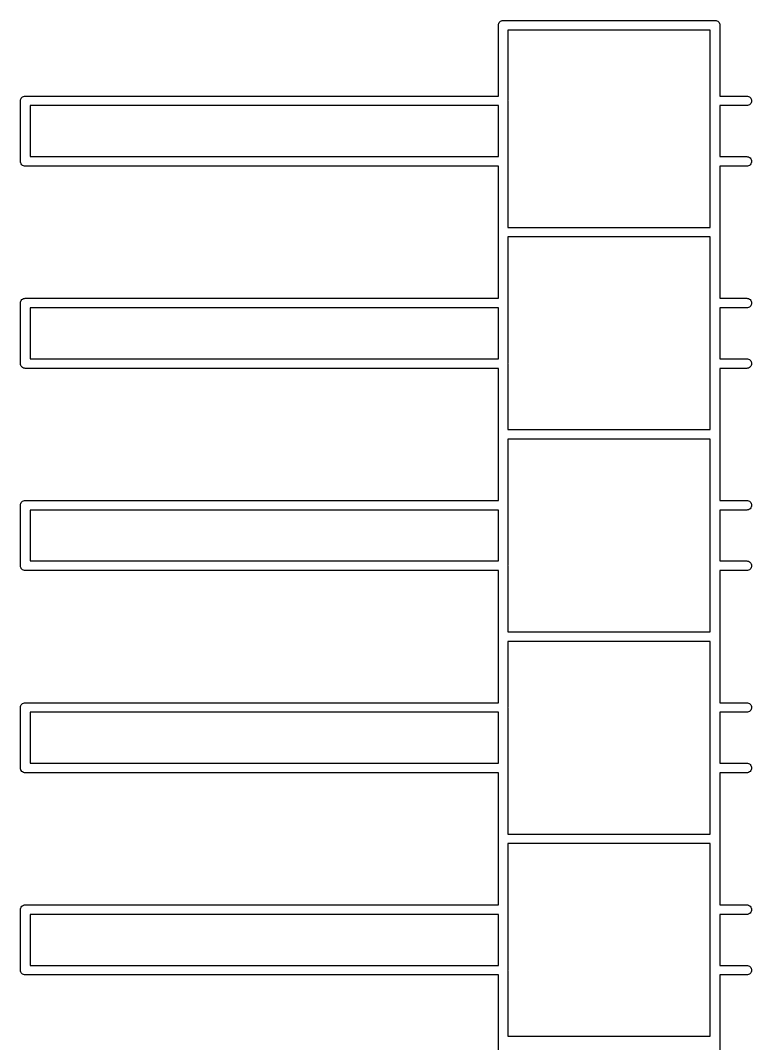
# Model space of a CAD drawing. Extents: x 48 to 140.1, y -130.7 to -65.9.
# Drawn here: x 48.02 to 57.19, y -117.82 to -104.97 of the extents above; entities that cross this region are included whole.
import ezdxf

# ---------------------------------------------------------------- set-up
doc = ezdxf.new("R2010")
doc.units = 0
doc.layers.add('BLACK', color=7, linetype='CONTINUOUS')

msp = doc.modelspace()

# ---------------------------------------------------------------- linework, layer by layer
at = {"layer": 'BLACK', "linetype": 'CONTINUOUS'}
for p, q in [((54.0203, -105.003), (54.0259, -104.993)), ((54.0259, -104.993), (54.0334, -104.983)), ((54.0334, -104.983), (54.0425, -104.976)), ((54.0425, -104.976), (54.0529, -104.97)), ((54.0529, -104.97), (54.0642, -104.967)), ((54.0642, -104.967), (54.0731, -104.966)), ((54.0731, -104.966), (54.076, -104.966)), ((54.076, -104.966), (54.0789, -104.966)), ((54.0789, -104.966), (56.7331, -104.966)), ((56.7331, -104.966), (56.736, -104.966)), ((56.736, -104.966), (56.7478, -104.967)), ((56.7478, -104.967), (56.7591, -104.97)), ((56.7591, -104.97), (56.7695, -104.976)), ((56.7695, -104.976), (56.7786, -104.983)), ((56.7786, -104.983), (56.7861, -104.993)), ((56.7861, -104.993), (56.7917, -105.003)), ((54.0157, -105.026), (54.0169, -105.014)), ((54.016, -105.029), (54.0157, -105.026)), ((54.016, -105.916), (54.016, -105.029)), ((54.0169, -105.014), (54.0203, -105.003)), ((54.136, -105.086), (54.136, -105.973)), ((56.676, -105.086), (54.136, -105.086)), ((56.676, -105.973), (56.676, -105.086)), ((56.7917, -105.003), (56.7951, -105.014)), ((56.7951, -105.014), (56.796, -105.023)), ((56.796, -105.023), (56.7963, -105.026)), ((56.7963, -105.026), (56.796, -105.029)), ((56.796, -105.029), (56.796, -105.916)), ((48.0157, -105.976), (48.0169, -105.964)), ((48.016, -105.979), (48.0157, -105.976)), ((48.016, -106.733), (48.016, -105.979)), ((48.0169, -105.964), (48.0203, -105.953)), ((48.0203, -105.953), (48.0259, -105.943)), ((48.0259, -105.943), (48.0334, -105.933)), ((48.0334, -105.933), (48.0425, -105.926)), ((48.0425, -105.926), (48.0529, -105.92)), ((48.0529, -105.92), (48.0642, -105.917)), ((48.0642, -105.917), (48.0731, -105.916)), ((48.0731, -105.916), (48.0731, -105.916)), ((48.0731, -105.916), (48.076, -105.916)), ((48.076, -105.916), (48.0789, -105.916)), ((48.0789, -105.916), (54.016, -105.916)), ((54.136, -105.973), (54.1363, -105.976)), ((54.1363, -105.976), (54.136, -105.979)), ((54.136, -105.979), (54.136, -106.733)), ((56.6757, -105.976), (56.676, -105.973)), ((56.676, -105.979), (56.6757, -105.976)), ((56.676, -106.733), (56.676, -105.979)), ((56.796, -105.916), (57.136, -105.916)), ((57.136, -105.916), (57.1448, -105.917)), ((57.1448, -105.917), (57.1561, -105.92)), ((57.1561, -105.92), (57.1666, -105.926)), ((57.1666, -105.926), (57.1757, -105.933)), ((57.1757, -106.019), (57.1666, -106.026)), ((57.1757, -105.933), (57.1832, -105.943)), ((57.1832, -106.009), (57.1757, -106.019)), ((57.1832, -105.943), (57.1888, -105.953)), ((57.1888, -105.999), (57.1832, -106.009)), ((57.1888, -105.953), (57.1922, -105.964)), ((57.1922, -105.988), (57.1888, -105.999)), ((57.1922, -105.964), (57.1934, -105.976)), ((57.1934, -105.976), (57.1922, -105.988)), ((48.136, -106.036), (48.136, -106.676)), ((54.016, -106.036), (48.136, -106.036)), ((54.016, -106.676), (54.016, -106.036)), ((57.136, -106.036), (56.796, -106.036)), ((56.796, -106.036), (56.796, -106.676)), ((57.1448, -106.035), (57.136, -106.036)), ((57.1561, -106.032), (57.1448, -106.035)), ((57.1666, -106.026), (57.1561, -106.032)), ((48.0157, -106.736), (48.016, -106.733)), ((48.0169, -106.748), (48.0157, -106.736)), ((48.0203, -106.759), (48.0169, -106.748)), ((48.0237, -106.765), (48.0203, -106.759)), ((48.0259, -106.769), (48.0237, -106.765)), ((48.0334, -106.779), (48.0259, -106.769)), ((48.0425, -106.786), (48.0334, -106.779)), ((48.0529, -106.792), (48.0425, -106.786)), ((48.0642, -106.795), (48.0529, -106.792)), ((48.076, -106.796), (48.0642, -106.795)), ((48.136, -106.676), (54.016, -106.676)), ((54.136, -106.733), (54.1363, -106.736)), ((54.1363, -106.736), (54.136, -106.739)), ((54.136, -106.739), (54.136, -107.566)), ((56.6757, -106.736), (56.676, -106.733)), ((56.676, -106.739), (56.6757, -106.736)), ((56.676, -107.566), (56.676, -106.739)), ((56.796, -106.676), (57.136, -106.676)), ((57.136, -106.676), (57.1448, -106.677)), ((57.1448, -106.795), (57.136, -106.796)), ((57.1448, -106.677), (57.1561, -106.68)), ((57.1561, -106.792), (57.1448, -106.795)), ((57.1561, -106.68), (57.1666, -106.686)), ((57.1666, -106.786), (57.1561, -106.792)), ((57.1666, -106.686), (57.1757, -106.693)), ((57.1757, -106.779), (57.1666, -106.786)), ((57.1757, -106.693), (57.1832, -106.703)), ((57.1832, -106.769), (57.1757, -106.779)), ((57.1832, -106.703), (57.1888, -106.713)), ((57.1888, -106.759), (57.1832, -106.769)), ((57.1888, -106.713), (57.1922, -106.724)), ((57.1922, -106.748), (57.1888, -106.759)), ((57.1922, -106.724), (57.1934, -106.736)), ((57.1934, -106.736), (57.1922, -106.748)), ((48.0789, -106.796), (48.076, -106.796)), ((54.016, -106.796), (48.0789, -106.796)), ((54.016, -107.623), (54.016, -106.796)), ((57.136, -106.796), (56.796, -106.796)), ((56.796, -106.796), (56.796, -107.623)), ((54.136, -107.566), (56.676, -107.566)), ((54.0157, -107.626), (54.016, -107.623)), ((54.016, -107.629), (54.0157, -107.626)), ((54.016, -108.456), (54.016, -107.629)), ((54.136, -107.686), (54.136, -108.513)), ((56.676, -107.686), (54.136, -107.686)), ((56.676, -108.513), (56.676, -107.686)), ((56.796, -107.623), (56.7963, -107.626)), ((56.7963, -107.626), (56.796, -107.629)), ((56.796, -107.629), (56.796, -108.456)), ((48.0334, -108.473), (48.0425, -108.466)), ((48.0425, -108.466), (48.0529, -108.46)), ((48.0529, -108.46), (48.0642, -108.457)), ((48.0642, -108.457), (48.0731, -108.456)), ((48.0731, -108.456), (48.0731, -108.456)), ((48.0731, -108.456), (48.076, -108.456)), ((48.076, -108.456), (48.0789, -108.456)), ((48.0789, -108.456), (54.016, -108.456)), ((56.796, -108.456), (57.136, -108.456)), ((57.136, -108.456), (57.1448, -108.457)), ((57.1448, -108.457), (57.1561, -108.46)), ((57.1561, -108.46), (57.1666, -108.466)), ((57.1666, -108.466), (57.1757, -108.473)), ((48.0157, -108.516), (48.0169, -108.504)), ((48.016, -108.519), (48.0157, -108.516)), ((48.016, -109.273), (48.016, -108.519)), ((48.0169, -108.504), (48.0203, -108.493)), ((48.0203, -108.493), (48.0259, -108.483)), ((48.0259, -108.483), (48.0334, -108.473)), ((48.136, -108.576), (48.136, -109.216)), ((54.016, -108.576), (48.136, -108.576)), ((54.016, -109.216), (54.016, -108.576)), ((54.136, -108.513), (54.1363, -108.516)), ((54.1363, -108.516), (54.136, -108.519)), ((54.136, -108.519), (54.136, -109.273)), ((56.6757, -108.516), (56.676, -108.513)), ((56.676, -108.519), (56.6757, -108.516)), ((56.676, -109.273), (56.676, -108.519)), ((57.136, -108.576), (56.796, -108.576)), ((56.796, -108.576), (56.796, -109.216)), ((57.1448, -108.575), (57.136, -108.576)), ((57.1561, -108.572), (57.1448, -108.575)), ((57.1666, -108.566), (57.1561, -108.572)), ((57.1757, -108.559), (57.1666, -108.566)), ((57.1757, -108.473), (57.1832, -108.483)), ((57.1832, -108.549), (57.1757, -108.559)), ((57.1832, -108.483), (57.1888, -108.493)), ((57.1888, -108.539), (57.1832, -108.549)), ((57.1888, -108.493), (57.1922, -108.504)), ((57.1922, -108.528), (57.1888, -108.539)), ((57.1922, -108.504), (57.1934, -108.516)), ((57.1934, -108.516), (57.1922, -108.528)), ((48.136, -109.216), (54.016, -109.216)), ((56.796, -109.216), (57.136, -109.216)), ((57.136, -109.216), (57.1448, -109.217)), ((57.1448, -109.217), (57.1561, -109.22)), ((57.1561, -109.22), (57.1666, -109.226)), ((57.1666, -109.226), (57.1757, -109.233)), ((57.1757, -109.233), (57.1832, -109.243)), ((48.0157, -109.276), (48.016, -109.273)), ((48.0169, -109.288), (48.0157, -109.276)), ((48.0203, -109.299), (48.0169, -109.288)), ((48.0259, -109.309), (48.0203, -109.299)), ((48.0334, -109.319), (48.0259, -109.309)), ((48.0425, -109.326), (48.0334, -109.319)), ((48.0529, -109.332), (48.0425, -109.326)), ((48.0642, -109.335), (48.0529, -109.332)), ((48.0671, -109.335), (48.0642, -109.335)), ((48.076, -109.336), (48.0671, -109.335)), ((48.0789, -109.336), (48.076, -109.336)), ((54.016, -109.336), (48.0789, -109.336)), ((54.016, -110.163), (54.016, -109.336)), ((54.136, -109.273), (54.1363, -109.276)), ((54.1363, -109.276), (54.136, -109.279)), ((54.136, -109.279), (54.136, -110.106)), ((56.6757, -109.276), (56.676, -109.273)), ((56.676, -109.279), (56.6757, -109.276)), ((56.676, -110.106), (56.676, -109.279)), ((57.136, -109.336), (56.796, -109.336)), ((56.796, -109.336), (56.796, -110.163)), ((57.1448, -109.335), (57.136, -109.336)), ((57.1561, -109.332), (57.1448, -109.335)), ((57.1666, -109.326), (57.1561, -109.332)), ((57.1757, -109.319), (57.1666, -109.326)), ((57.1832, -109.309), (57.1757, -109.319)), ((57.1832, -109.243), (57.1888, -109.253)), ((57.1888, -109.299), (57.1832, -109.309)), ((57.1888, -109.253), (57.1922, -109.264)), ((57.1922, -109.288), (57.1888, -109.299)), ((57.1922, -109.264), (57.1934, -109.276)), ((57.1934, -109.276), (57.1922, -109.288)), ((54.136, -110.106), (56.676, -110.106)), ((54.0157, -110.166), (54.016, -110.163)), ((54.016, -110.169), (54.0157, -110.166)), ((54.016, -110.996), (54.016, -110.169)), ((54.136, -110.226), (54.136, -111.053)), ((56.676, -110.226), (54.136, -110.226)), ((56.676, -111.053), (56.676, -110.226)), ((56.796, -110.163), (56.7963, -110.166)), ((56.7963, -110.166), (56.796, -110.169)), ((56.796, -110.169), (56.796, -110.996)), ((48.0169, -111.044), (48.0203, -111.033)), ((48.0203, -111.033), (48.0259, -111.023)), ((48.0259, -111.023), (48.0334, -111.013)), ((48.0334, -111.013), (48.0425, -111.006)), ((48.0425, -111.006), (48.0529, -111)), ((48.0529, -111), (48.0642, -110.997)), ((48.0642, -110.997), (48.0731, -110.996)), ((48.0731, -110.996), (48.0731, -110.996)), ((48.0731, -110.996), (48.076, -110.996)), ((48.076, -110.996), (48.0789, -110.996)), ((48.0789, -110.996), (54.016, -110.996)), ((56.796, -110.996), (57.136, -110.996)), ((57.136, -110.996), (57.1448, -110.997)), ((57.1448, -110.997), (57.1561, -111)), ((57.1561, -111), (57.1666, -111.006)), ((57.1666, -111.006), (57.1757, -111.013)), ((57.1757, -111.013), (57.1832, -111.023)), ((57.1832, -111.023), (57.1888, -111.033)), ((57.1888, -111.033), (57.1922, -111.044)), ((48.0157, -111.056), (48.0169, -111.044)), ((48.016, -111.059), (48.0157, -111.056)), ((48.016, -111.813), (48.016, -111.059)), ((48.136, -111.116), (48.136, -111.756)), ((54.016, -111.116), (48.136, -111.116)), ((54.016, -111.756), (54.016, -111.116)), ((54.136, -111.053), (54.1363, -111.056)), ((54.1363, -111.056), (54.136, -111.059)), ((54.136, -111.059), (54.136, -111.813)), ((56.6757, -111.056), (56.676, -111.053)), ((56.676, -111.059), (56.6757, -111.056)), ((56.676, -111.813), (56.676, -111.059)), ((57.136, -111.116), (56.796, -111.116)), ((56.796, -111.116), (56.796, -111.756)), ((57.1448, -111.115), (57.136, -111.116)), ((57.1561, -111.112), (57.1448, -111.115)), ((57.1666, -111.106), (57.1561, -111.112)), ((57.1757, -111.099), (57.1666, -111.106)), ((57.1832, -111.089), (57.1757, -111.099)), ((57.1888, -111.079), (57.1832, -111.089)), ((57.1922, -111.068), (57.1888, -111.079)), ((57.1922, -111.044), (57.1934, -111.056)), ((57.1934, -111.056), (57.1922, -111.068)), ((48.136, -111.756), (54.016, -111.756)), ((56.796, -111.756), (57.136, -111.756)), ((57.136, -111.756), (57.1448, -111.757)), ((57.1448, -111.757), (57.1561, -111.76)), ((57.1561, -111.76), (57.1666, -111.766)), ((57.1666, -111.766), (57.1757, -111.773)), ((57.1757, -111.773), (57.1832, -111.783)), ((57.1832, -111.783), (57.1888, -111.793)), ((57.1888, -111.793), (57.1922, -111.804)), ((57.1922, -111.804), (57.1934, -111.816)), ((48.0157, -111.816), (48.016, -111.813)), ((48.0169, -111.828), (48.0157, -111.816)), ((48.0203, -111.839), (48.0169, -111.828)), ((48.0244, -111.847), (48.0203, -111.839)), ((48.0259, -111.849), (48.0244, -111.847)), ((48.0334, -111.859), (48.0259, -111.849)), ((48.0425, -111.866), (48.0334, -111.859)), ((48.0529, -111.872), (48.0425, -111.866)), ((48.0642, -111.875), (48.0529, -111.872)), ((48.076, -111.876), (48.0642, -111.875)), ((48.0789, -111.876), (48.076, -111.876)), ((54.016, -111.876), (48.0789, -111.876)), ((54.016, -112.703), (54.016, -111.876)), ((54.136, -111.813), (54.1363, -111.816)), ((54.1363, -111.816), (54.136, -111.819)), ((54.136, -111.819), (54.136, -112.646)), ((56.6757, -111.816), (56.676, -111.813)), ((56.676, -111.819), (56.6757, -111.816)), ((56.676, -112.646), (56.676, -111.819)), ((57.136, -111.876), (56.796, -111.876)), ((56.796, -111.876), (56.796, -112.703)), ((57.1448, -111.875), (57.136, -111.876)), ((57.1561, -111.872), (57.1448, -111.875)), ((57.1666, -111.866), (57.1561, -111.872)), ((57.1757, -111.859), (57.1666, -111.866)), ((57.1832, -111.849), (57.1757, -111.859)), ((57.1888, -111.839), (57.1832, -111.849)), ((57.1922, -111.828), (57.1888, -111.839)), ((57.1934, -111.816), (57.1922, -111.828)), ((54.0157, -112.706), (54.016, -112.703)), ((54.016, -112.709), (54.0157, -112.706)), ((54.136, -112.646), (56.676, -112.646)), ((56.796, -112.703), (56.7963, -112.706)), ((56.7963, -112.706), (56.796, -112.709)), ((54.016, -113.536), (54.016, -112.709)), ((54.136, -112.766), (54.136, -113.593)), ((56.676, -112.766), (54.136, -112.766)), ((56.676, -113.593), (56.676, -112.766)), ((56.796, -112.709), (56.796, -113.536)), ((48.0157, -113.596), (48.0169, -113.584)), ((48.016, -113.599), (48.0157, -113.596)), ((48.016, -114.353), (48.016, -113.599)), ((48.0169, -113.584), (48.0203, -113.573)), ((48.0203, -113.573), (48.0259, -113.563)), ((48.0259, -113.563), (48.0334, -113.553)), ((48.0334, -113.553), (48.0425, -113.546)), ((48.0425, -113.546), (48.0529, -113.54)), ((48.0529, -113.54), (48.0642, -113.537)), ((48.0642, -113.537), (48.0731, -113.536)), ((48.0731, -113.536), (48.0731, -113.536)), ((48.0731, -113.536), (48.076, -113.536)), ((48.076, -113.536), (48.0789, -113.536)), ((48.0789, -113.536), (54.016, -113.536)), ((54.136, -113.593), (54.1363, -113.596)), ((54.1363, -113.596), (54.136, -113.599)), ((54.136, -113.599), (54.136, -114.353)), ((56.6757, -113.596), (56.676, -113.593)), ((56.676, -113.599), (56.6757, -113.596)), ((56.676, -114.353), (56.676, -113.599)), ((56.796, -113.536), (57.136, -113.536)), ((57.136, -113.536), (57.1448, -113.537)), ((57.1448, -113.537), (57.1561, -113.54)), ((57.1561, -113.54), (57.1666, -113.546)), ((57.1666, -113.546), (57.1757, -113.553)), ((57.1757, -113.553), (57.1832, -113.563)), ((57.1832, -113.563), (57.1888, -113.573)), ((57.1888, -113.573), (57.1922, -113.584)), ((57.1922, -113.584), (57.1934, -113.596)), ((57.1934, -113.596), (57.1922, -113.608)), ((48.136, -113.656), (48.136, -114.296)), ((54.016, -113.656), (48.136, -113.656)), ((54.016, -114.296), (54.016, -113.656)), ((57.136, -113.656), (56.796, -113.656)), ((56.796, -113.656), (56.796, -114.296)), ((57.1448, -113.655), (57.136, -113.656)), ((57.1561, -113.652), (57.1448, -113.655)), ((57.1666, -113.646), (57.1561, -113.652)), ((57.1757, -113.639), (57.1666, -113.646)), ((57.1832, -113.629), (57.1757, -113.639)), ((57.1888, -113.619), (57.1832, -113.629)), ((57.1922, -113.608), (57.1888, -113.619)), ((48.0157, -114.356), (48.016, -114.353)), ((48.0169, -114.368), (48.0157, -114.356)), ((48.0203, -114.379), (48.0169, -114.368)), ((48.136, -114.296), (54.016, -114.296)), ((54.136, -114.353), (54.1363, -114.356)), ((54.1363, -114.356), (54.136, -114.359)), ((54.136, -114.359), (54.136, -115.186)), ((56.6757, -114.356), (56.676, -114.353)), ((56.676, -114.359), (56.6757, -114.356)), ((56.676, -115.186), (56.676, -114.359)), ((56.796, -114.296), (57.136, -114.296)), ((57.136, -114.296), (57.1448, -114.297)), ((57.1448, -114.297), (57.1561, -114.3)), ((57.1561, -114.3), (57.1666, -114.306)), ((57.1666, -114.306), (57.1757, -114.313)), ((57.1757, -114.313), (57.1832, -114.323)), ((57.1832, -114.323), (57.1888, -114.333)), ((57.1888, -114.333), (57.1922, -114.344)), ((57.1922, -114.368), (57.1888, -114.379)), ((57.1922, -114.344), (57.1934, -114.356)), ((57.1934, -114.356), (57.1922, -114.368)), ((48.0217, -114.382), (48.0203, -114.379)), ((48.0259, -114.389), (48.0217, -114.382)), ((48.0334, -114.399), (48.0259, -114.389)), ((48.0425, -114.406), (48.0334, -114.399)), ((48.0529, -114.412), (48.0425, -114.406)), ((48.0642, -114.415), (48.0529, -114.412)), ((48.076, -114.416), (48.0642, -114.415)), ((48.0789, -114.416), (48.076, -114.416)), ((54.016, -114.416), (48.0789, -114.416)), ((54.016, -115.243), (54.016, -114.416)), ((57.136, -114.416), (56.796, -114.416)), ((56.796, -114.416), (56.796, -115.243)), ((57.1448, -114.415), (57.136, -114.416)), ((57.1561, -114.412), (57.1448, -114.415)), ((57.1666, -114.406), (57.1561, -114.412)), ((57.1757, -114.399), (57.1666, -114.406)), ((57.1832, -114.389), (57.1757, -114.399)), ((57.1888, -114.379), (57.1832, -114.389)), ((54.0157, -115.246), (54.016, -115.243)), ((54.016, -115.249), (54.0157, -115.246)), ((54.016, -116.076), (54.016, -115.249)), ((54.136, -115.186), (56.676, -115.186)), ((56.796, -115.243), (56.7963, -115.246)), ((56.7963, -115.246), (56.796, -115.249)), ((56.796, -115.249), (56.796, -116.076)), ((54.136, -115.306), (54.136, -116.133)), ((56.676, -115.306), (54.136, -115.306)), ((56.676, -116.133), (56.676, -115.306)), ((48.0157, -116.136), (48.0169, -116.124)), ((48.016, -116.139), (48.0157, -116.136)), ((48.016, -116.893), (48.016, -116.139)), ((48.0169, -116.124), (48.0203, -116.113)), ((48.0203, -116.113), (48.0259, -116.103)), ((48.0259, -116.103), (48.0334, -116.093)), ((48.0334, -116.093), (48.0425, -116.086)), ((48.0425, -116.086), (48.0529, -116.08)), ((48.0529, -116.08), (48.0642, -116.077)), ((48.0642, -116.077), (48.0731, -116.076)), ((48.0731, -116.076), (48.0731, -116.076)), ((48.0731, -116.076), (48.076, -116.076)), ((48.076, -116.076), (48.0789, -116.076)), ((48.0789, -116.076), (54.016, -116.076)), ((54.136, -116.133), (54.1363, -116.136)), ((54.1363, -116.136), (54.136, -116.139)), ((54.136, -116.139), (54.136, -116.893)), ((56.6757, -116.136), (56.676, -116.133)), ((56.676, -116.139), (56.6757, -116.136)), ((56.676, -116.893), (56.676, -116.139)), ((56.796, -116.076), (57.136, -116.076)), ((57.136, -116.076), (57.1448, -116.077)), ((57.1448, -116.077), (57.1561, -116.08)), ((57.1561, -116.08), (57.1666, -116.086)), ((57.1666, -116.086), (57.1757, -116.093)), ((57.1757, -116.093), (57.1832, -116.103)), ((57.1832, -116.169), (57.1757, -116.179)), ((57.1832, -116.103), (57.1888, -116.113)), ((57.1888, -116.159), (57.1832, -116.169)), ((57.1888, -116.113), (57.1922, -116.124)), ((57.1922, -116.148), (57.1888, -116.159)), ((57.1922, -116.124), (57.1934, -116.136)), ((57.1934, -116.136), (57.1922, -116.148)), ((48.136, -116.196), (48.136, -116.836)), ((54.016, -116.196), (48.136, -116.196)), ((54.016, -116.836), (54.016, -116.196)), ((57.136, -116.196), (56.796, -116.196)), ((56.796, -116.196), (56.796, -116.836)), ((57.1448, -116.195), (57.136, -116.196)), ((57.1561, -116.192), (57.1448, -116.195)), ((57.1666, -116.186), (57.1561, -116.192)), ((57.1757, -116.179), (57.1666, -116.186)), ((48.0157, -116.896), (48.016, -116.893)), ((48.0169, -116.908), (48.0157, -116.896)), ((48.0203, -116.919), (48.0169, -116.908)), ((48.0252, -116.928), (48.0203, -116.919)), ((48.0259, -116.929), (48.0252, -116.928)), ((48.0334, -116.939), (48.0259, -116.929)), ((48.0425, -116.946), (48.0334, -116.939)), ((48.0529, -116.952), (48.0425, -116.946)), ((48.136, -116.836), (54.016, -116.836)), ((54.136, -116.893), (54.1363, -116.896)), ((54.1363, -116.896), (54.136, -116.899)), ((54.136, -116.899), (54.136, -117.726)), ((56.6757, -116.896), (56.676, -116.893)), ((56.676, -116.899), (56.6757, -116.896)), ((56.676, -117.726), (56.676, -116.899)), ((56.796, -116.836), (57.136, -116.836)), ((57.136, -116.836), (57.1448, -116.837)), ((57.1448, -116.837), (57.1561, -116.84)), ((57.1561, -116.84), (57.1666, -116.846)), ((57.1666, -116.946), (57.1561, -116.952)), ((57.1666, -116.846), (57.1757, -116.853)), ((57.1757, -116.939), (57.1666, -116.946)), ((57.1757, -116.853), (57.1832, -116.863)), ((57.1832, -116.929), (57.1757, -116.939)), ((57.1832, -116.863), (57.1888, -116.873)), ((57.1888, -116.919), (57.1832, -116.929)), ((57.1888, -116.873), (57.1922, -116.884)), ((57.1922, -116.908), (57.1888, -116.919)), ((57.1922, -116.884), (57.1934, -116.896)), ((57.1934, -116.896), (57.1922, -116.908)), ((48.0642, -116.955), (48.0529, -116.952)), ((48.076, -116.956), (48.0642, -116.955)), ((48.0789, -116.956), (48.076, -116.956)), ((54.016, -116.956), (48.0789, -116.956)), ((54.016, -117.783), (54.016, -116.956)), ((57.136, -116.956), (56.796, -116.956)), ((56.796, -116.956), (56.796, -117.783)), ((57.1448, -116.955), (57.136, -116.956)), ((57.1561, -116.952), (57.1448, -116.955)), ((54.0157, -117.786), (54.016, -117.783)), ((54.016, -117.789), (54.0157, -117.786)), ((54.016, -118.616), (54.016, -117.789)), ((54.136, -117.726), (56.676, -117.726)), ((56.796, -117.783), (56.7963, -117.786)), ((56.7963, -117.786), (56.796, -117.789)), ((56.796, -117.789), (56.796, -118.616))]:
    msp.add_line(p, q, dxfattribs=at)

doc.saveas('drawing.dxf')
